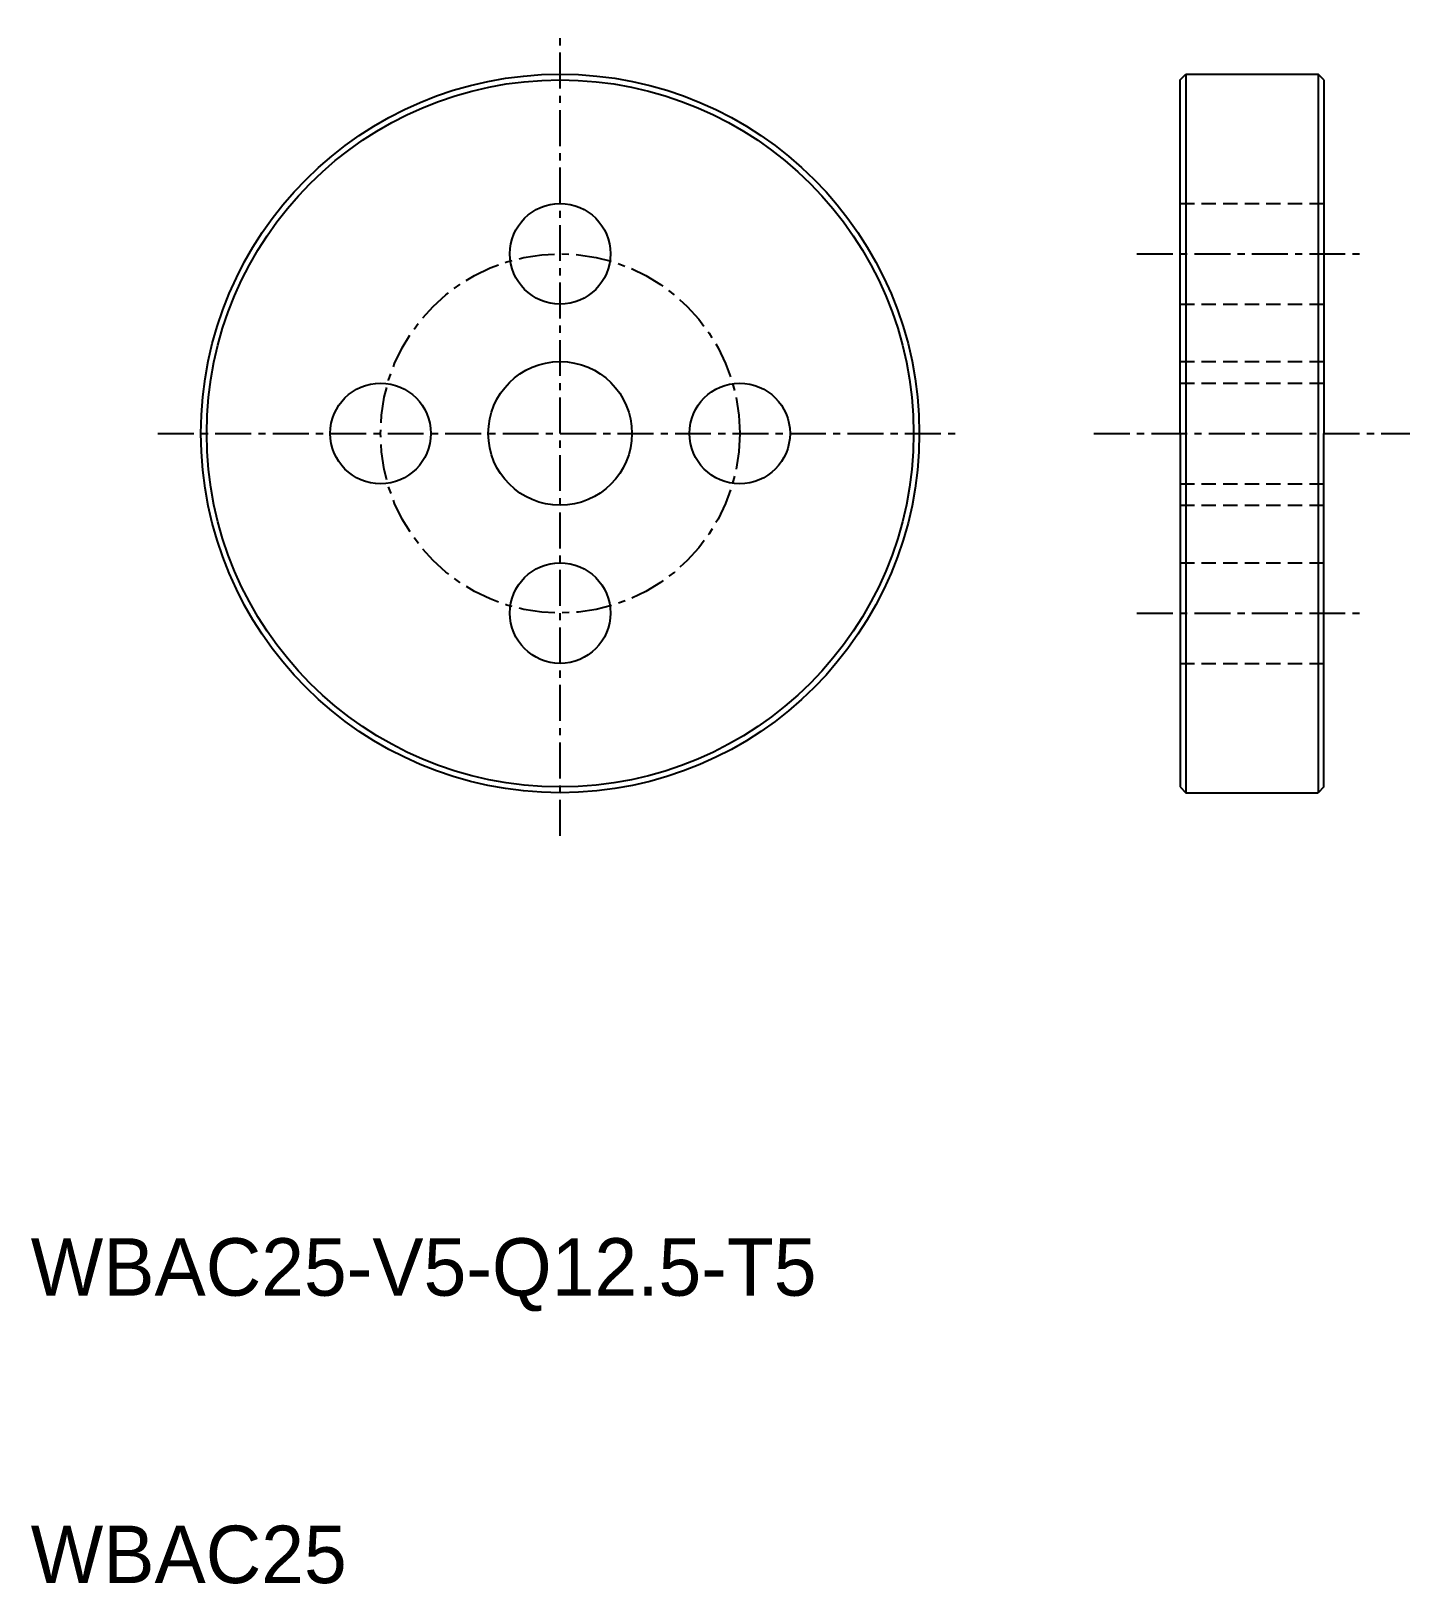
# Model space of a CAD drawing. Extents: x 10 to 58, y 10 to 64.
import ezdxf

# ---------------------------------------------------------------- set-up
doc = ezdxf.new("R2010")
doc.units = 0
doc.linetypes.add('CENTER', pattern=[2, 1.25, -0.25, 0.25, -0.25])
doc.linetypes.add('DASHED', pattern=[0.75, 0.5, -0.25])
doc.layers.get('0').update_dxf_attribs({"linetype": 'CONTINUOUS'})
doc.layers.add('CENTER', color=1, linetype='CENTER')

msp = doc.modelspace()

# ---------------------------------------------------------------- linework, layer by layer
for p, q in [((50, 62.3), (50.2, 62.5)), ((50, 50), (50, 62.3)), ((50.2, 62.5), (50.2, 37.5)), ((50.2, 62.5), (54.8, 62.5)), ((54.8, 62.5), (54.8, 37.5)), ((55, 62.3), (54.8, 62.5)), ((55, 62.3), (55, 50)), ((50, 50), (50, 37.7)), ((55, 37.7), (55, 50)), ((50, 37.7), (50.2, 37.5)), ((50.2, 37.5), (54.8, 37.5)), ((55, 37.7), (54.8, 37.5))]:
    msp.add_line(p, q)
at = {"color": 3, "linetype": 'DASHED'}
for p, q in [((50, 58), (55, 58)), ((50, 54.5), (55, 54.5)), ((50, 52.5), (55, 52.5)), ((50, 51.75), (55, 51.75)), ((50, 48.25), (55, 48.25)), ((50, 47.5), (55, 47.5)), ((50, 45.5), (55, 45.5)), ((50, 42), (55, 42))]:
    msp.add_line(p, q, dxfattribs=at)
for centre, radius in [((28.425, 50), 12.5), ((28.425, 50), 12.3), ((28.425, 56.25), 1.75), ((28.425, 50), 2.5), ((22.175, 50), 1.75), ((34.675, 50), 1.75), ((28.425, 43.75), 1.75)]:
    msp.add_circle(centre, radius)
at = {"layer": 'CENTER', "color": 1, "linetype": 'CENTER'}
for p, q in [((28.425, 36), (28.425, 64)), ((48.5, 56.25), (56.5, 56.25)), ((14.425, 50), (42.425, 50)), ((47, 50), (58, 50)), ((48.5, 43.75), (56.5, 43.75))]:
    msp.add_line(p, q, dxfattribs=at)
msp.add_circle((28.425, 50), 6.25, dxfattribs=at)

# ---------------------------------------------------------------- texts
for s, p in [('WBAC25-V5-Q12.5-T5', (10, 20)), ('WBAC25', (10, 10))]:
    msp.add_text(s, height=2).set_placement(p)

doc.saveas('drawing.dxf')
